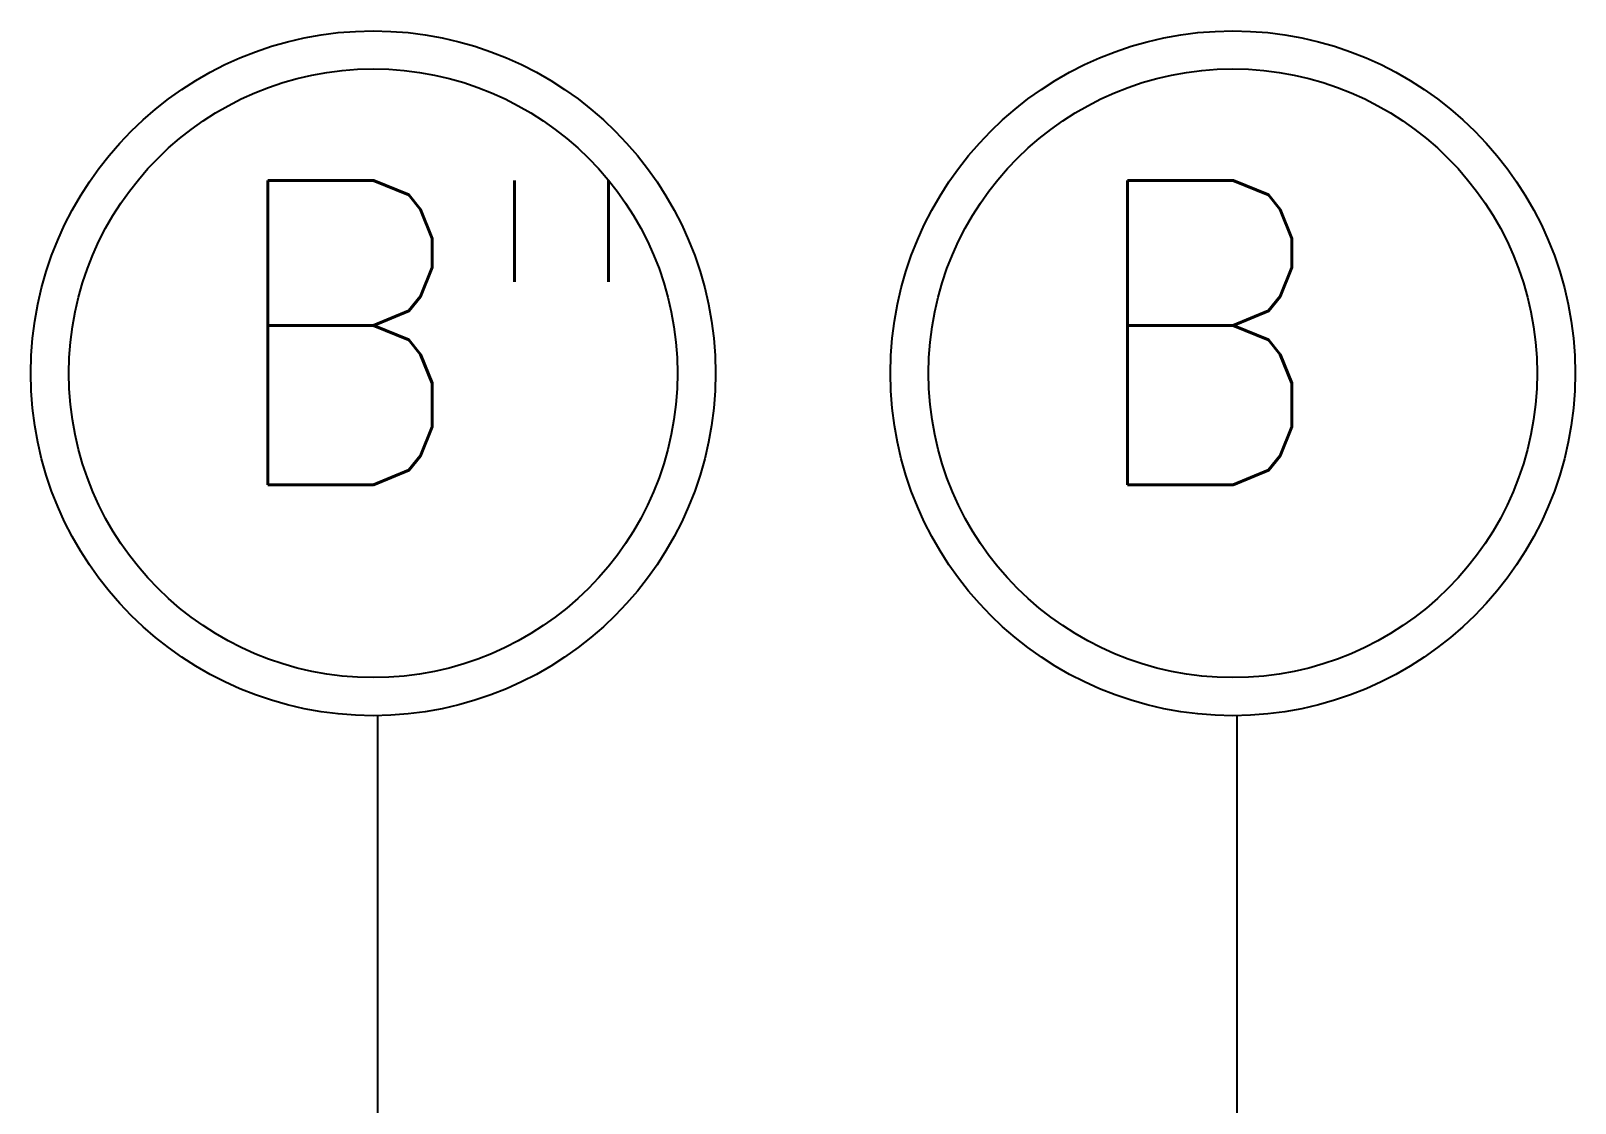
# Model space of a CAD drawing. Header units: millimetres. Extents: x 0 to 12169, y 6 to 10142.
# Drawn here: x 673.2 to 876.2, y 6130.4 to 6271.3 of the extents above; entities that cross this region are included whole.
import ezdxf

# ---------------------------------------------------------------- set-up
doc = ezdxf.new("R2010")
doc.units = ezdxf.units.MM
doc.header["$LTSCALE"] = 50
doc.header["$MEASUREMENT"] = 0
for name, color, linetype in [('10', 10, 'Continuous'), ('2', 4, 'Continuous'), ('DIM', 8, 'Continuous')]:
    doc.layers.add(name, color=color, linetype=linetype)
doc.styles.add('ROMANS', font='ROMANS.shx', dxfattribs={"width": 0.9})

msp = doc.modelspace()

# ---------------------------------------------------------------- linework, layer by layer
at = {"layer": '10'}
for centre in [(718.23848, 6226.27795), (831.23848, 6226.27795)]:
    msp.add_circle(centre, 40, dxfattribs=at)
at = {"layer": '2'}
for p, q in [((718.78784, 6181.28131), (718.78784, 5980.88849)), ((831.78784, 6181.28131), (831.78784, 5980.88849))]:
    msp.add_line(p, q, dxfattribs=at)
for centre in [(718.23848, 6226.27795), (831.23848, 6226.27795)]:
    msp.add_circle(centre, 45, dxfattribs=at)

# ---------------------------------------------------------------- texts
at = {"layer": 'DIM', "style": 'ROMANS', "width": 0.9}
for s, p in [('B"', (698.23542, 6211.62328)), ('B', (811.23542, 6211.62328))]:
    msp.add_text(s, height=40, dxfattribs=at).set_placement(p)

doc.saveas('drawing.dxf')
